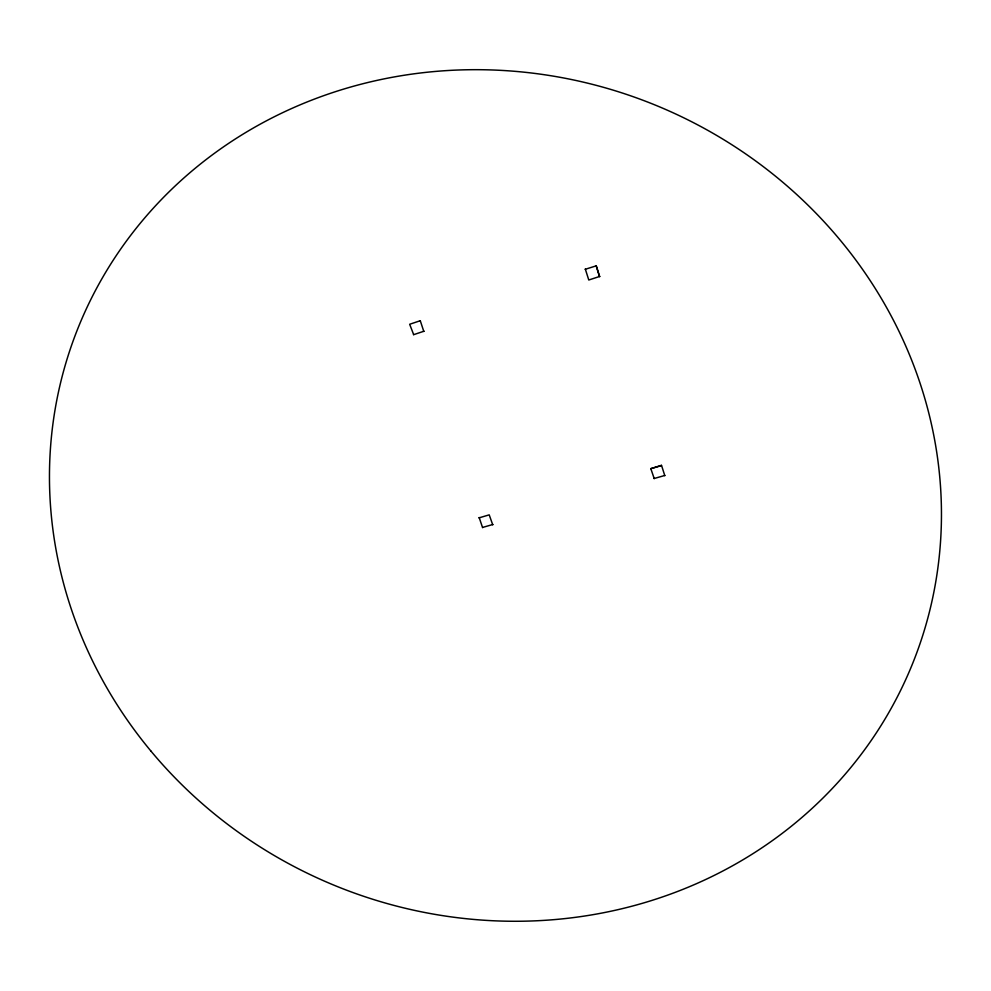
<?xml version="1.0" encoding="UTF-8"?>
<svg xmlns="http://www.w3.org/2000/svg" width="991" height="991" viewBox="0 0 991 991"><rect width="100%" height="100%" fill="white"/><g stroke="black" fill="none" stroke-linecap="round" stroke-linejoin="round"><path stroke-width="1.49" d="M664.825 475.457L654.097 478.529M661.406 465.312L650.827 468.681L654.209 478.579M661.53 465.374L664.8 475.692M650.74 468.681L661.406 465.646M599.741 276.427L588.778 279.995L585.297 269.019M596.111 265.638L599.617 276.7L596.235 265.699M482.617 527.423L492.911 524.487M482.592 527.67L479.173 517.525M420.196 320.75L409.667 324.268L413.631 334.549M479.012 517.872L489.207 514.862L492.725 524.784M424.024 331.205L413.507 334.723M420.308 320.799L423.789 331.428M596.074 265.898L585.26 269.279M150.768 750.881A449.741 421.832 21.8 0 0 912.909 662.818A449.741 421.832 21.8 0 0 422.711 72.727A449.741 421.832 21.8 0 0 150.768 750.881"/></g></svg>
